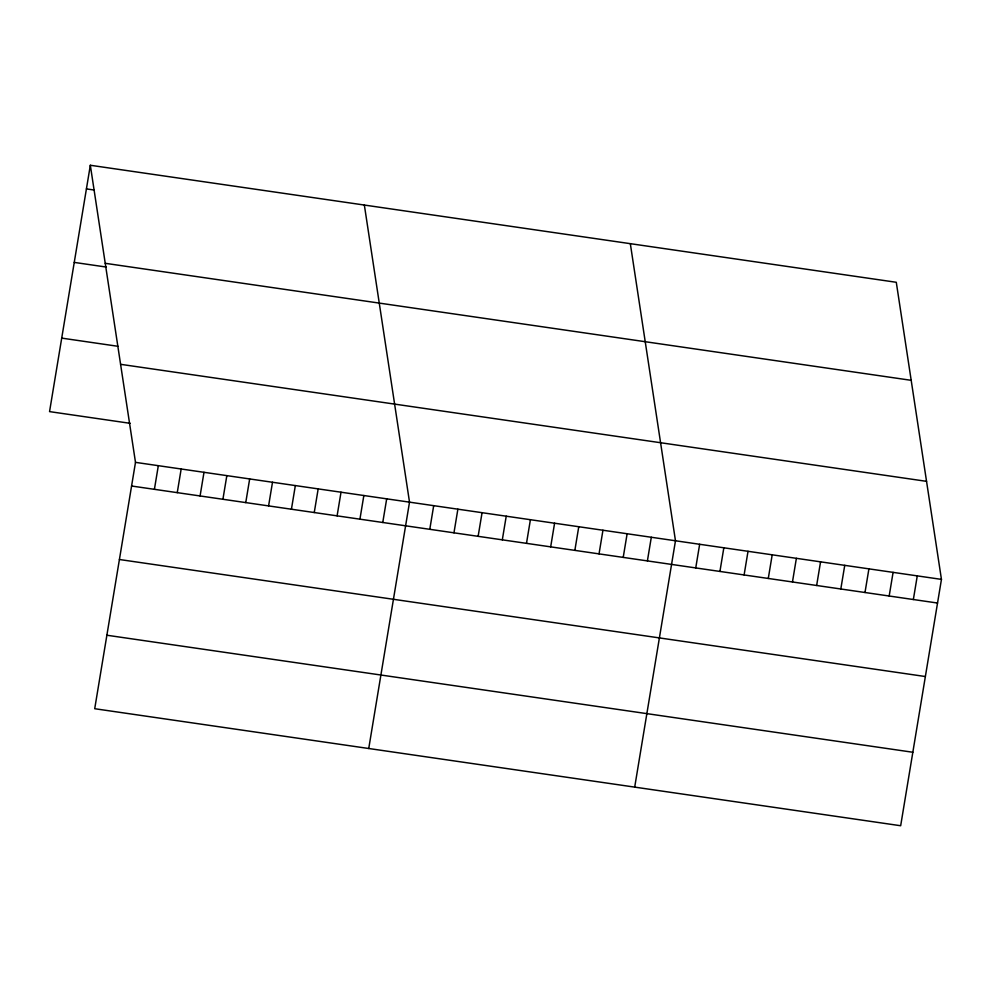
<?xml version="1.0" encoding="UTF-8"?>
<svg xmlns="http://www.w3.org/2000/svg" width="991" height="991" viewBox="0 0 991 991"><rect width="100%" height="100%" fill="white"/><g stroke="black" fill="none" stroke-linecap="round" stroke-linejoin="round"><path stroke-width="1.49" d="M90.33 165.262L135.494 462.363L94.715 708.714L900.67 825.738L941.45 579.388L896.285 282.286L90.33 165.262L49.55 411.612L130.23 423.33M154.41 489.331L158.325 465.683M177.253 492.651L181.167 468.991M200.083 495.958L203.997 472.311M222.913 499.278L226.84 475.63M245.756 502.598L249.67 478.938M268.586 505.905L272.5 482.258M291.428 509.225L295.343 485.578M314.258 512.545L318.173 488.885M337.101 515.853L341.015 492.205M359.931 519.173L363.846 495.525M382.761 522.492L386.688 498.832M368.739 748.502L409.518 502.152L364.354 205.05M429.784 529.318L433.699 505.658M453.965 532.824L457.879 509.176M478.133 536.329L482.06 512.681M502.313 539.847L506.228 516.187M526.494 543.353L530.408 519.705M550.674 546.871L554.588 523.211M574.854 550.377L578.769 526.729M599.035 553.882L602.949 530.235M623.215 557.4L627.13 533.753M647.396 560.906L651.31 537.258M634.698 787.127L675.478 540.764L630.326 243.662M695.744 567.93L699.658 544.282M719.924 571.448L723.839 547.788M744.105 574.953L748.019 551.306M768.285 578.459L772.2 554.811M792.466 581.977L796.38 558.317M816.646 585.483L820.56 561.835M840.814 589.001L844.741 565.341M864.994 592.507L868.909 568.859M889.175 596.012L893.089 572.364M913.355 599.53L917.27 575.87M86.415 188.909L94.034 190.012M105.232 263.309L911.187 380.321M74.251 262.404L106.223 267.05M61.715 338.117L118.04 346.305M120.592 364.316L926.548 481.341M135.494 462.363L941.45 579.388M131.58 486.011L937.536 603.036M119.416 559.506L925.371 676.531M106.879 635.231L912.835 752.256"/></g></svg>
